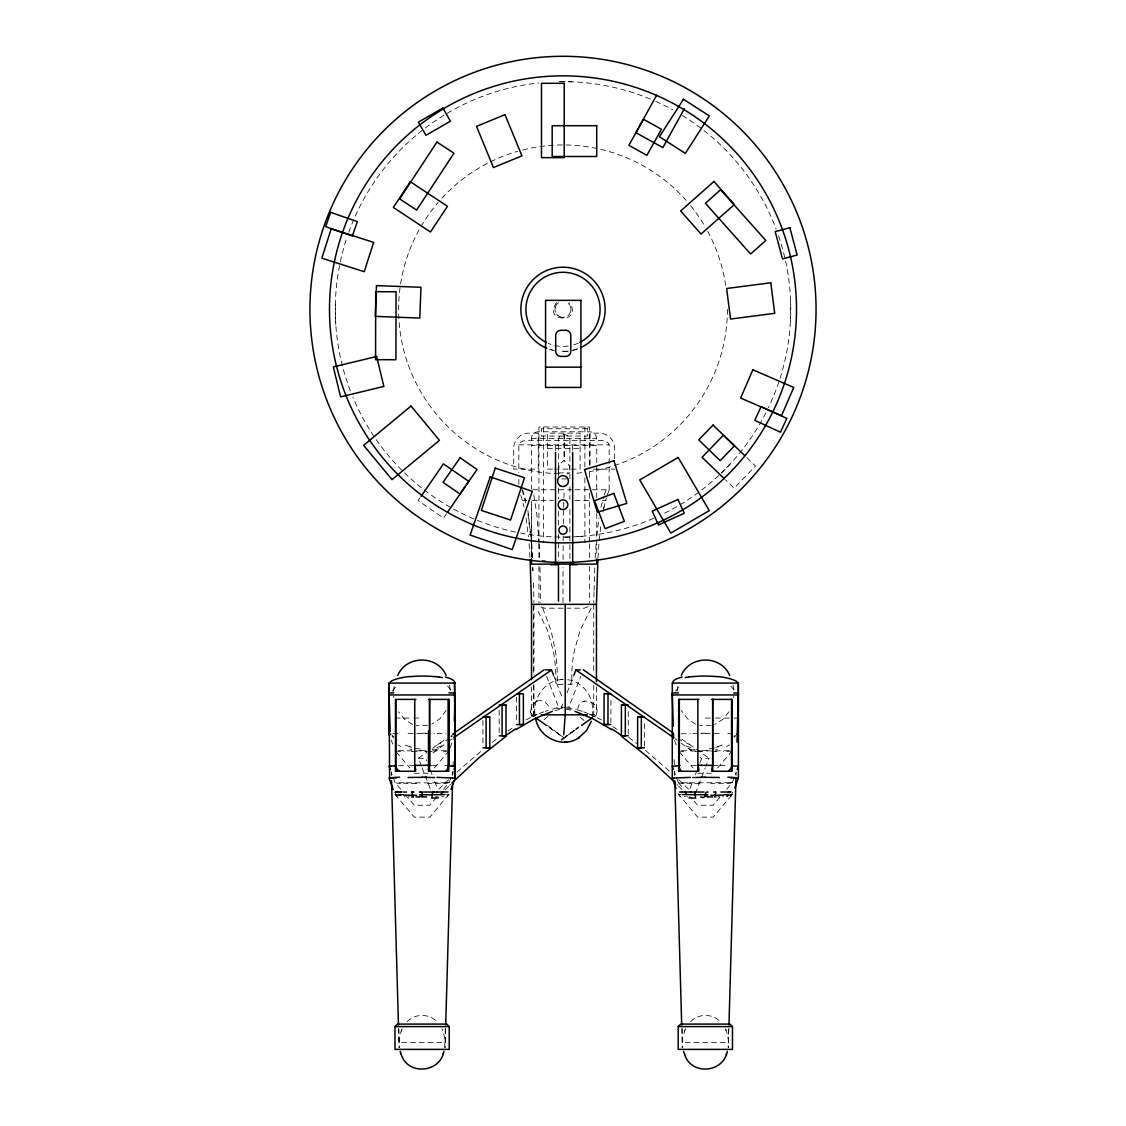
<?xml version="1.0" encoding="UTF-8"?>
<svg xmlns="http://www.w3.org/2000/svg" width="1126" height="1126" viewBox="0 0 1126 1126"><rect width="100%" height="100%" fill="white"/><g stroke="black" fill="none" stroke-linecap="round" stroke-linejoin="round"><path stroke-width="0.75" stroke-dasharray="5 3.75" d="M531.472 504.786L531.472 557.131L531.472 501.295M563 602.649L563.042 567.518M609.152 489.754L609.166 444.84L607.674 442.335L603.395 440.576L527.967 440.252L522.971 440.998L520.325 442.335L518.847 444.84L518.847 472.484M610.883 722.878L610.925 697.233M628.238 734.082L628.28 710.154M644.48 746.144L644.522 720.513M558.482 471.006L558.806 467.586A13.132 13.132 0 0 1 560.143 463.771L563.155 461.097A3.167 3.167 0 0 1 564.042 460.97L564.323 460.97A3.167 3.167 0 0 1 565.196 461.097L567.983 463.448M563.07 559.608L563.155 543.759M563.183 540.649L563.211 535.962M563.352 523.886L563.619 508.783M335.309 304.301L335.773 324.893M594.035 591.854L593.782 602.649M563.647 507.094L563.802 500.788M594.064 590.432L594.753 567.518M445.615 1028.46L445.22 1042.521L398.97 1042.521L398.562 1028.46M452.793 775.49L452.891 771.972M453.088 764.948L453.187 761.443M728.874 1028.46L728.128 1047.659M736.038 775.49L736.137 771.972M563.901 497.889L564.21 489.754M790.424 321.656L790.607 301.064M595.204 558.017L596.104 543.759M393.565 691.336L394.339 685.058M677.12 691.336L677.894 685.058M597.976 558.032L598.891 543.759M531.444 440.252C530.698 436.184 533.668 431.694 538.017 431.793L589.982 431.793C594.331 431.694 597.315 436.184 596.555 440.252M599.229 540.339L600.988 523.886M733.603 697.67L733.772 696.093M596.766 535.962L598.976 518.087M444.742 1047.659L444.925 1038.651L442.785 1030.529M577.765 709.38C579.341 693.588 604.029 702.905 595.161 716.418M592.459 716.755L592.923 708.676L591.826 702.117M603.902 507.094L602.874 512.147L606.365 497.889M555.273 307.581L555.315 307.398A6.446 6.446 0 0 1 555.892 305.793L556.131 305.371A3.561 3.561 0 0 1 556.638 304.569M555.343 307.299L555.217 307.862A5.517 5.517 0 0 0 555.048 308.82L555.048 309.256A7.84 7.84 0 0 0 556.272 313.661L556.371 313.718M600.974 507.094L603.789 496.439M570.643 311.48L570.544 311.86A5.025 5.025 0 0 1 570.235 312.634L570.066 312.972A8.459 8.459 0 0 1 569.531 313.901L569.362 314.14A3.448 3.448 0 0 1 569.01 314.59L568.672 314.9A8.093 8.093 0 0 1 566.153 316.744L565.351 316.941A6.953 6.953 0 0 1 564.168 317.265M570.741 311.114L570.769 311.029A4.56 4.56 0 0 0 570.924 310.396L570.91 308.637A6.235 6.235 0 0 0 570.615 307.074L570.347 306.385A4.574 4.574 0 0 0 569.995 305.54M450.203 747.65L453.482 738.74M443.447 789.27L449.119 782.612L453.342 771.127M395.043 794.435L414.34 817.138L429.85 817.138L449.499 793.478M726.692 789.27L732.364 782.612L735.982 772.774M677.936 793.478L697.585 817.138L713.096 817.138L732.393 794.435M604.226 494.99L606.196 489.754M402.038 1028.812L399.294 1037.37L399.294 1047.659M685.424 1028.812L682.694 1037.37L682.694 1047.659M562.718 704.046L561.452 707.283L562.958 708.282M567.11 692.687L574.021 674.84M564.422 707.212L568.855 707.1L580.791 676.276M690.041 788.397L692.715 781.472M695.404 774.547L696.29 772.239M699.865 763.006L701.653 758.389L709.028 758.206L705.918 766.229M695.347 793.52L705.298 767.848M607.266 494.99L609.307 489.754L574.105 489.754M401.025 1031.12L401.503 1029.952M684.411 1031.12L684.904 1029.952M536.539 701.245L531.852 705.355L530.473 712.139M561.719 679.513C544.787 680.611 532.697 697.993 534.977 714.827M446.121 710.436L439.717 718.951L431.849 724.187M730.338 796.631L732.815 792M556.652 302.57C541.859 323.148 584.056 323.289 569.39 302.613M447.36 796.561L448.711 794.266M730.619 796.561L731.956 794.266M728.93 711.773L722.737 719.43L714.771 724.454M591.122 608.209L580.157 630.194L574.387 650.546A128.8 119.764 90 0 0 571.952 684.411L567.194 684.411M547.883 716.418L543.351 720.387M420.111 497.734L418.168 500.563L443.531 518.03L446.445 513.794M392.284 691.139L396.619 686.044M434.383 767.932L447.979 751.943M436.649 797.264L429.85 805.245L414.34 805.245L407.542 797.264M675.53 691.139L679.865 686.044M717.628 767.932L731.238 751.943M719.894 797.264L713.096 805.245L697.585 805.245L690.787 797.264M730.07 464.151L721.344 473.075M445.22 789.847L448.978 785.962M449.724 785.202L450.47 784.442M438.915 789.073L448.683 779.755M407.105 1021.732C414.847 1013.358 429.203 1013.358 436.93 1021.732M690.505 1021.732C698.233 1013.358 712.589 1013.358 720.316 1021.732M456.973 772.056L481.914 750.437M587.983 606.689L584.366 608.181L567.265 608.181M563.155 738.811L573.796 730.464M492.062 742.414L498.79 737.375M432.919 752.984L446.332 743.076M549.249 727.34L563.971 737.938L574.556 730.225M450.161 740.289L452.047 738.923M565.365 736.967L574.71 730.225M562.747 738.895L574.879 730.225M593.754 716.741L596.456 714.813L596.456 686.761M421.518 766.229L418.408 758.206L426.979 752.182M432.694 748.157L445.544 739.12M552.528 709.296L558.58 707.1L565.97 707.283M558.665 302.711L558.355 302.922A6.334 6.334 0 0 0 557.694 303.429A6.573 6.573 0 0 0 556.906 304.316M507.854 731.013L514.582 726.622M525.983 719.88L531.373 717.135M532.711 716.446L537.862 714.165M573.148 350.256L578.694 348.455M537.046 701.062C542.662 698.95 548.953 703.736 549.333 709.535M584.324 701.062L583.718 701.287M539.143 713.588L543.759 711.871M536.44 701.287L537.158 701.019M545.294 711.308L548.207 710.436M554.682 710.661L561.649 709M434.397 749.072L432.342 749.536M717.656 749.072L715.601 749.536M427.641 725.608L416.226 725.608M711.196 725.608L699.781 725.608M582.142 536.314L573.922 536.849M567.152 351.284L558.721 351.27M562.31 679.485L563.028 679.428L561.058 679.569M569.883 478.902L569.883 442.11C571.346 432.102 557.004 432.102 558.482 442.11L558.482 477.396M424.572 750.521L420.026 750.535M707.55 750.535L702.863 750.521M681.244 733.8L690.463 733.49M398.52 765.764L407.218 765.483M727.832 796.645L727.03 796.673M441.913 796.715L443.616 796.673M727.973 796.645L726.706 796.687M569.812 537.018L561.564 537.116M563.76 317.25L562.367 317.293M567.096 708.521L576.301 709.577M732.252 782.612L729.929 782.669M731.295 794.52L732.252 794.506L730.436 794.548M449.119 782.612L446.684 782.669M449.119 794.506L446.684 794.562M722.442 796.8L723.286 796.772M446.135 750.69L431.962 750.873M446.135 782.683L430.231 782.88M729.381 782.683L688.366 782.809M729.085 750.69L715.207 750.873M438.197 796.814L437.127 796.842M436.578 796.842L435.227 796.856M719.669 796.842L718.951 796.856M559.326 81.635L571.67 81.776M717.712 796.87L718.712 796.856M531.444 438.38L596.555 438.38M518.847 444.84L609.166 444.84M547.363 448.345L580.073 448.345M552.528 469.134L547.363 469.134L547.363 433.158L580.073 433.158L580.073 469.134L571.459 469.134M554.245 469.134L569.784 469.134L569.883 471.006M593.599 469.134L614.655 469.134M558.482 472.878L569.883 472.878M561.733 478.902L568.25 478.902M532.626 489.754L573.303 489.754M522.365 500.606L526.715 500.606M532.246 500.606L553.429 500.606M574.893 500.606L589.757 500.606M602.297 500.606L606.041 500.606M563.197 608.181L544.041 608.181L540.424 606.689M563 684.411L555.625 684.411A128.8 118.934 -90 0 0 553.204 650.546L547.461 630.194L536.567 608.209M531.627 714.813L537.693 714.813M589.827 714.813L596.428 714.813M395.085 718.05L411.961 718.05M413.65 718.05L422.095 718.05M705.34 718.05L713.785 718.05M715.46 718.05L732.336 718.05M734.025 718.05L737.403 718.05M416.381 750.873L426.501 750.873M711.055 750.873L699.64 750.873M414.34 773.252L429.85 773.252M697.585 773.252L713.096 773.252M429.034 782.88L405.107 782.809M695.474 750.873L681.3 750.69M412.229 750.873L398.351 750.69M409.47 796.87L408.048 796.856M687.31 782.795L678.316 782.612L674.094 771.127M404.065 782.795L395.662 782.626M689.239 796.814L690.027 796.828M406.022 796.814L406.81 796.828M681.3 794.576L678.316 794.506M687.606 796.786L686.691 796.758M395.184 794.506L396.141 794.52M404.15 796.772L405.05 796.8M556.694 708.423L563.056 708.578M436.972 733.49L446.192 733.8M418.408 758.206L425.769 758.389L426.67 760.697M720.218 765.483L728.902 765.764M684.312 796.687L685.523 796.715M396.76 794.548L395.803 794.52M567.645 679.682C579.468 681.272 589.123 691.054 591.924 702.455M565.787 709L572.754 710.661M695.08 749.536L693.025 749.072M411.835 749.536L409.78 749.072M550.248 349.51L554.456 350.622M577.751 710.013L582.142 711.308M583.676 711.871L588.293 713.588M584 720.513L579.285 716.544M412.665 724.454L404.684 719.43L398.505 711.773M589.574 714.165L601.453 719.88M695.572 724.187L687.719 718.951L681.314 710.436M397.098 796.631L394.621 792M612.854 726.622L619.582 731.013M681.877 739.12L694.742 748.157M696.164 749.17L709.028 758.206M568.855 707.1L570.741 708.423M549.122 727.34L563.943 737.938M534.245 716.741L531.542 714.813L531.542 686.761M628.646 737.375L636.739 743.456M675.389 738.923L677.275 740.289M681.089 743.076L694.517 752.984M547.306 725.243L563.873 737.769M699.936 757.066L701.653 758.389M645.522 750.437L670.463 772.056M558.06 315.576L558.341 315.801A4.771 4.771 0 0 0 559.045 316.251L559.552 316.519A6.474 6.474 0 0 0 560.973 317.025L561.621 317.18A4.532 4.532 0 0 0 562.367 317.307M678.753 779.755L688.507 789.073M746.876 457.691L755.504 466.009L734.152 488.191L725.524 479.887M568.194 303.33L569.137 304.301A5.236 5.236 0 0 1 569.517 304.822L569.826 305.301M676.951 784.442L677.711 785.202M678.457 785.962L682.215 789.847M730.816 686.044L735.151 691.139M679.457 751.943L693.053 767.932M678.316 782.612L683.989 789.27M447.557 686.044L451.906 691.139M396.197 751.943L409.808 767.932M400.729 789.27L395.071 782.612L391.44 772.774M556.582 314.027L556.638 314.112A5.982 5.982 0 0 0 557.159 314.759L557.44 315.027A12.541 12.541 0 0 0 558.017 315.547M532.007 716.544L530.445 712.026M678.725 794.266L680.076 796.561M395.479 794.266L396.816 796.561M725.397 1028.812L727.607 1034.864L728.55 1042.521L682.215 1042.521L681.821 1028.46M441.997 1028.812L442.842 1030.656M542.69 608.209L550.98 630.194L555.329 650.546A128.8 90.39 90 0 1 557.159 684.411M726.228 1030.656L725.918 1029.952M553.401 674.84L562.831 699.176M546.645 676.276L558.58 707.1M431.145 772.239L432.032 774.547M434.72 781.472L437.395 788.397M422.137 767.848L432.088 793.52M674.488 740.232L677.219 747.65M391.243 740.218L392.636 744.019M521.985 489.754L526.081 503.941M522.52 489.754L525.898 500.788M520.733 494.99L524.069 507.094M533.794 494.99L536.764 513.822L539.002 542.197M733.096 685.058L733.87 691.336M449.541 685.058L450.316 691.336M527.883 510.458L531.627 542.197M526.109 518.087L528.404 536.905M527.981 513.822L531.148 542.197M569.77 469.021L569.559 467.684A12.935 12.935 0 0 0 568.011 463.433M393.664 696.093L393.819 697.67M531.754 543.759L532.584 558.017M531.275 543.759L532.105 558.017M529.079 543.759L530.008 558.032M539.087 543.759L539.692 558.017M532.992 567.518L533.105 570.657M532.514 567.518L532.626 570.657M674.192 759.684L674.333 764.948M674.544 771.972L674.643 775.49M391.285 771.972L391.384 775.49M539.987 567.518L540.691 602.649M533.471 583.001L533.935 602.649M516.51 697.233L516.553 722.878M499.156 710.154L499.198 734.082M482.913 720.513L482.955 746.144M728.48 1029.136L728.48 1047.701M682.201 1028.826L682.201 1047.799M614.655 458.746L614.655 448.345A15.187 15.187 0 0 0 599.468 433.158L590.094 433.158L590.094 465.7M596.724 497.805L596.724 445.46L531.472 445.46L531.472 489.078M596.724 513.512L596.724 537.932M596.724 539.678L596.724 557.131M593.74 604.352L593.74 672.729M593.74 685.002L593.74 714.813M589.475 465.348L589.475 426.993L538.932 426.993L538.932 542.056M589.475 472.329L589.475 477.551M589.475 493.244L589.475 542.056M589.475 543.802L589.475 559.495M589.475 566.462L589.475 603.072M584.887 426.993L584.887 467.248M584.887 477.748L584.887 542.493M572.684 445.46L572.684 452.441M569.883 486.826L569.883 499.367M569.883 509.599L569.883 560.481M564.323 434.115L564.323 460.97M564.042 434.115L564.042 460.97M558.482 488.346L558.482 499.128M558.482 511.359L558.482 525.392M558.482 534.16L558.482 560.481M555.526 445.46L555.526 452.441M543.534 426.993L543.534 542.493M538.932 543.802L538.932 559.495M538.932 566.462L538.932 603.072M533.977 604.352L533.977 674.488M533.977 685.002L533.977 714.813M533.499 606.098L533.499 674.488M533.499 685.002L533.499 714.813M518.847 479.395L518.847 488.022M445.234 1028.826L445.234 1047.799M398.956 1029.136L398.956 1047.701M409.512 765.666A30.318 1.126 -0.2 0 1 414.34 765.581M430.962 765.539A30.092 1.056 0 0 1 436.114 765.624M444.587 765.314A34.301 1.196 0.2 0 1 451.765 765.736M400.546 783.372A27.362 0.971 -1.2 0 1 396.225 782.908M416.606 783.372A24.673 0.915 -0.6 0 1 403.84 783.232M447.965 782.908A27.362 0.971 1.2 0 1 443.644 783.372M440.336 783.232A24.673 0.915 0.6 0 1 427.584 783.372M400.546 751.38A27.362 0.971 -1.2 0 1 396.225 750.915M416.606 751.38A24.673 0.915 -0.6 0 1 410.596 751.366M404.192 751.253A24.673 0.915 -0.6 0 1 403.84 751.239M447.965 750.915A27.362 0.971 1.2 0 1 443.644 751.38M431.821 751.38A24.673 0.915 0.6 0 1 427.584 751.38M397.014 740.162A48.038 18.424 9.6 0 1 395.17 738.656M400.912 746.454A40.339 16.51 2.2 0 1 397.942 744.905M409.977 746.608A34.512 11.401 7 0 1 405.135 745.046M411.792 747.34A30.627 11.95 3.4 0 1 409.188 746.707M420.181 748.959A26.531 11.077 1.7 0 1 413.115 748.128M426.67 751.309A26.925 13.512 -0.1 0 1 424.784 751.45M438.507 748.72A30.627 14.539 0.2 0 1 435.157 749.719M441.519 745.862A34.512 12.541 -4.6 0 1 436.536 747.594M445.516 740.88A40.339 13.54 -7.3 0 0 445.966 740.627A48.052 17.523 -8.8 0 0 448.781 738.628M440.899 743.104A40.339 13.54 -7.3 0 1 437.521 744.427M425.346 733.547A30.318 1.126 0.2 0 1 434.678 733.673M422.151 733.223A28.995 1.168 0 0 1 426.36 733.237M408.076 733.617A30.092 1.056 0 0 1 422.166 733.49M392.735 733.716A34.301 1.196 -0.2 0 1 399.589 733.322M713.096 765.581A30.318 1.126 0.2 0 1 717.924 765.666M691.322 765.624A30.092 1.056 0 0 1 696.473 765.539M675.67 765.736A34.301 1.196 -0.2 0 1 682.849 765.314M731.21 782.908A27.362 0.971 1.2 0 1 726.889 783.372M723.596 783.232A24.673 0.915 0.6 0 1 710.83 783.372M683.792 783.372A27.362 0.971 -1.2 0 1 679.471 782.908M699.851 783.372A24.673 0.915 -0.6 0 1 687.085 783.232M731.21 750.915A27.362 0.971 1.2 0 1 726.889 751.38M723.596 751.239A24.673 0.915 0.6 0 1 723.244 751.253M716.84 751.366A24.673 0.915 0.6 0 1 710.83 751.38M683.792 751.38A27.362 0.971 -1.2 0 1 679.471 750.915M699.851 751.38A24.673 0.915 -0.6 0 1 693.264 751.366M729.493 744.905A40.339 16.51 -2.2 0 1 726.523 746.454M722.301 745.046A34.512 11.401 -7 0 1 717.445 746.608M718.247 746.707A30.627 11.95 -3.4 0 1 715.643 747.34M714.32 748.128A26.531 11.077 -1.7 0 1 707.241 748.959M702.652 751.45A26.925 13.512 0.1 0 1 694.39 750.282M692.279 749.719A30.627 14.539 -0.2 0 1 688.929 748.72M690.9 747.594A34.512 12.541 4.6 0 1 685.917 745.862M689.914 744.427A40.339 13.54 7.3 0 1 686.522 743.104M681.92 740.88A40.339 13.54 7.3 0 1 681.469 740.627A48.052 17.523 8.8 0 1 680.217 739.81M692.757 733.673A30.318 1.126 -0.2 0 1 702.075 733.547M701.062 733.237A28.995 1.168 0 0 1 705.284 733.223M705.27 733.49A30.092 1.056 0 0 1 719.359 733.617M727.846 733.322A34.301 1.196 0.2 0 1 734.687 733.716M576.892 349.13A42.126 42.126 0 0 1 560.847 351.439M552.345 350.116A42.126 42.126 0 0 1 549.558 349.285M578.328 343.12A37.074 37.074 0 0 1 573.415 344.936M568.292 346.048A37.074 37.074 0 0 1 548.207 343.36M727.41 309.354A164.41 164.41 0 0 1 589.208 471.667M581.762 472.695A164.41 164.41 0 0 1 574.274 473.384M568.644 473.666A164.41 164.41 0 0 1 566.758 473.722M559.242 473.722A164.41 164.41 0 0 1 438.113 202.441M441.856 198.218A164.41 164.41 0 0 1 517.566 151.348M522.703 149.969A164.41 164.41 0 0 1 686.973 201.371M690.604 205.692A164.41 164.41 0 0 1 704.975 226.453M707.691 231.28A164.41 164.41 0 0 1 725.679 285.624M778.53 235.813A227.719 227.719 0 0 1 768.34 407.879M765.891 412.806A227.719 227.719 0 0 1 662.665 514.132M653.685 518.27A227.719 227.719 0 0 1 520.634 533.119M515.553 532.091A227.719 227.719 0 0 1 352.917 397.225M350.383 390.891A227.719 227.719 0 0 1 346.977 237.361M348.736 232.308A227.719 227.719 0 0 1 538.805 82.944M560.129 81.677A227.719 227.719 0 0 1 651.081 99.369M655.754 101.396A227.719 227.719 0 0 1 672.827 109.884M682.426 115.471A227.719 227.719 0 0 1 776.152 229.169M587.35 428.725L541.395 428.725L541.395 436.043L587.35 436.043L587.35 428.725M538.256 433.158L528.868 433.158A15.187 15.187 0 0 0 513.695 448.345L513.695 469.134L538.256 469.134L538.256 433.158"/><path stroke-width="1.5" d="M389.174 683.074L389.174 734.208L390.919 734.124M445.713 771.268A31.472 25.743 -90 0 0 447.233 769.72L448.753 765.905L448.753 699.387L428.513 699.387M711.66 769.705L712.688 765.356L712.688 699.387L712.688 771.268M728.649 770.831A35.511 29.614 -90 0 0 731.196 768.073L731.942 765.891L731.942 699.387L711.59 699.387M734.785 787.933L738.403 778.094L738.403 683.074L672.278 683.074L672.278 778.094L676.05 788.355M610.869 724.581L604.029 724.567L604.085 693.799L610.925 693.813M607.956 724.581L608.012 693.813M628.238 735.799L621.383 735.785L621.439 705.017L624.353 705.017M625.31 735.799L625.366 705.031L628.294 705.031M644.48 747.861L637.597 747.847L637.654 717.079L640.821 717.079M641.299 747.861L641.356 717.093L644.522 717.093M596.456 681.497L596.456 604.352L597.878 559.608M445.713 1024.956L452.596 782.514M454.341 721.034L455.129 692.926L448.936 692.926M728.972 1024.956L735.94 779.009M736.995 742.118L738.389 692.926L733.716 692.926M563.746 734.842L565.224 714.813L565.224 604.352M738.22 734.377L737.854 735.686M433.693 792.028L432.863 792.028L432.004 796.898M443.883 1051.402C440.097 1073.022 407.598 1075.682 401.208 1054.372M727.283 1051.402C723.483 1073.022 690.984 1075.682 684.594 1054.372M591.319 721.287L586.519 730.577L578.736 737.797M454.228 736.714L455.003 734.208L453.595 734.138M454.017 769.283L455.157 766.215L448.753 765.905M451.005 789.368L455.157 778.094L454.58 682.384L455.157 778.094L452.525 777.967M737.192 769.494L738.403 766.215L737.685 766.173M574.021 674.84L575.907 669.97L580.354 669.857M442.785 1054.499L443.067 1053.795M726.171 1054.499L726.467 1053.795M672.419 683.074L672.855 682.384A39.269 8.332 -0.4 0 1 682.089 677.064M440.97 794.393L442.645 792.014M397.76 675.417C406.247 654.952 437.634 654.952 446.121 675.417M681.314 675.417C689.802 654.952 721.189 654.952 729.676 675.417M656.627 95.231L635.923 132.699L662.89 147.59L684.411 108.617M421.082 496.327L443.433 463.884L468.796 481.365L447.416 512.386M698.627 769.917L697.318 771.268M451.962 782.936L478.902 757.812L505.701 736.545M394.959 1026.602L397.492 1024.083L446.698 1024.083L449.232 1026.602L449.232 1049.39L394.959 1049.39L394.959 1026.602L449.232 1026.602M678.204 1026.602L680.737 1024.083L729.944 1024.083L732.477 1026.602L732.477 1049.39L678.204 1049.39L678.204 1026.602L732.477 1026.602M575.879 729.268L578.511 727.34M453.905 737.572L551.529 669.97L553.401 674.84M561.395 739.852L564.084 737.938M581.621 725.411L592.403 717.698M454.116 733.082L544.125 669.787M535.779 719.218C539.27 737.924 563.056 748.889 578.82 737.741M579.299 737.431L578.384 738.023M515.792 729.634L534.414 718.81L552.359 711.365M688.746 677.022L692.589 676.529M409.329 676.529L405.501 677.022A33.287 6.883 -0.7 0 0 402.095 677.641M564.689 742.245L566.645 742.104M411.44 792.028L413.481 796.898M455.157 683.074L389.033 683.074L389.61 778.066M673.418 769.283L672.278 766.215L678.668 765.905L680.203 769.72A31.472 25.743 90 0 0 681.723 771.268M672.278 778.094L674.164 777.996M685.41 792.014L686.466 794.393M673.827 734.138L672.419 734.208L673.545 737.629M391.032 766.102L395.493 765.891L396.239 768.073A35.511 29.614 90 0 0 398.787 770.831L399.28 771.268M390.68 766.13L389.061 766.201L390.243 769.494M390.075 778.038L390.455 778.024M390.68 778.01L396.999 777.714M674.404 777.996L690.463 777.376M444.84 794.59L430.231 794.759M728.086 794.59L724.356 794.66M690.562 792.028L694.967 792.028M402.137 792.014L399.153 792M716.037 796.884L714.433 796.898L715.953 792.028M443.18 792.014L448.007 791.986M441.519 792.014L442.785 792.014M729.381 791.986L731.07 791.986M701.414 765.328L712.688 765.356M724.665 792.014L729.043 792M415.958 796.898L419.843 796.884M700.654 796.898C707.607 799.756 703.131 791.184 708.043 792.028M516.496 693.813L523.351 693.799L523.407 724.567L516.553 724.581M499.142 705.031L505.996 705.017L506.053 735.785L499.198 735.799M482.913 717.093L489.782 717.079L489.824 747.847L482.955 747.861M434.284 792.028L436.592 792.028M433.158 792.028L434.031 792.028M437.662 792.028L440.618 792.014M720.907 792.028L723.694 792.014M545.575 367.175L580.932 367.175M542.296 561.086L545.111 561.086M550.614 564.717L557.623 564.717M570.038 564.717L577.047 564.717M530.107 559.608L531.542 604.352L596.456 604.352M393.72 692.926L389.047 692.926L390.145 731.576M678.499 692.926L672.292 692.926L673.249 726.298M389.033 694.953L455.157 694.953M672.278 694.953L738.403 694.953M415.846 699.387L395.493 699.387L395.493 771.268L415.846 771.268M698.922 699.387L678.668 699.387L678.682 771.268L698.922 771.268M503.069 705.017L505.996 705.017M541.212 714.813L587.265 714.813M486.601 717.079L489.782 717.079M520.494 724.567L523.407 724.567M604.029 724.567L606.942 724.567M503.125 735.785L506.053 735.785M621.383 735.785L624.297 735.785M486.657 747.847L489.824 747.847M637.597 747.847L640.778 747.847M711.59 771.268L731.942 771.268L731.942 699.387M419.379 792.028L420.814 792.028M420.997 792.028L422.095 792.028L422.081 796.884L426.768 796.898M423.376 792.028L431.877 792.028M695.558 792.028L704.046 792.028M715.306 792.028L713.56 792.028M413.031 792.028L413.861 792.028M419.646 794.759L429.639 794.759M707.79 794.759L682.595 794.59M682.3 792L684.524 792.014M686.804 792.014L689.774 792.028M403.601 792.014L406.528 792.028M412.158 792.028L412.918 792.028M712.617 796.912L707.578 796.884M621.439 705.017L625.366 705.031M637.654 717.079L641.356 717.093M412.946 796.898L411.398 796.884M426.008 765.328L414.748 765.356L415.775 769.705M681.737 792L679.428 791.986M684.777 792.014L685.889 792.014M396.296 791.986L398.224 792M401.32 792.014L400.518 792M695.502 796.898L694.686 792.028M396.056 791.986L395.198 791.972M403.08 794.66L399.35 794.59M545.603 669.829L551.529 669.97M436.972 777.376L452.244 777.953M730.436 777.714L738.403 778.094M731.942 765.891L737.826 766.173M736.967 734.138L738.262 734.208L738.262 683.074M453.271 734.124L452.525 734.082M453.159 766.102L452.385 766.074M718.106 676.529L721.935 677.022A33.287 6.883 0.7 0 1 725.341 677.641A39.269 7.403 1.8 0 1 737.572 682.384A43.562 8.121 2.4 0 1 738.093 683.06M434.847 676.529L438.69 677.022M575.076 711.365L593.008 718.81L611.629 729.634M575.907 669.97L671.701 736.263M583.31 669.787L673.306 733.082M535.596 717.698L546.377 725.411M621.721 736.545L646.662 756.193L673.742 781.205M430.118 771.268L428.513 769.607L429.569 765.356L429.569 699.387L429.569 771.268M744.399 455.312L723.427 435.129L702.075 457.325L724.285 478.691M674.601 782.077L675.473 782.936M684.65 1054.499L683.538 1051.402M401.264 1054.499L400.152 1051.402M389.033 778.094L393.255 789.579M389.568 735.686L389.202 734.377M698.922 769.607L697.867 765.356M673.489 735.081L673.587 738.6M674.784 780.768L681.709 1024.956M391.538 780.768L398.463 1024.956M519.424 693.813L519.48 724.581M502.055 705.031L502.112 735.799M486.08 717.093L486.136 747.861M731.548 699.387L731.548 771.268M697.867 699.387L697.867 771.268M679.344 699.387L679.344 771.268M596.724 558.876L596.724 564.112L531.472 564.112L531.472 558.876M572.684 452.441L572.684 564.112M569.883 563.605L569.883 601.228M558.482 563.605L558.482 601.228M555.526 452.441L555.526 564.112M531.542 604.352L531.542 679.738M448.753 699.387L448.753 771.268L428.513 771.268L428.513 730.943M448.092 699.387L448.092 771.268M414.748 699.387L414.748 771.268M395.888 699.387L395.888 771.268M505.335 735.855A398.731 320.966 74.4 0 1 515.483 729.015M437.001 791.789A17.073 2.759 6.9 0 1 436.649 791.789M398.984 792.465A25.194 0.704 -0.6 0 1 397.154 792.155M438.507 797.87A23.97 2.365 2.1 0 1 431.54 798.095M421.251 796.406A20.535 1.731 0 0 1 422.081 796.392M419.055 796.476A20.887 1.562 0.2 0 1 420.66 796.462M400.546 795.266A27.362 0.971 -1.2 0 1 396.225 794.801M416.606 795.266A24.673 0.915 -0.6 0 1 403.84 795.125M425.346 777.419A30.318 1.126 0.2 0 1 434.678 777.545M422.151 777.109A28.995 1.168 0 0 1 426.36 777.123M408.076 777.503A30.092 1.056 0 0 1 422.166 777.376M391.876 777.686A34.301 1.196 -0.2 0 1 399.589 777.193M389.329 683.06A43.562 8.121 -2.4 0 1 389.892 682.384A39.269 7.403 -1.8 0 1 402.109 677.641M445.347 677.064A39.269 8.332 0.4 0 1 454.735 682.384M451.808 735.771A48.052 17.523 -8.8 0 1 451.202 736.418M393.495 737.08A48.038 18.424 9.6 0 1 392.341 735.771M409.723 676.712A29.135 6.39 -0.2 0 1 434.608 676.642M438.788 676.993A33.287 6.953 0.6 0 1 442.293 677.599M426.247 765.258A29.473 1.351 -0.1 0 1 430.005 765.286M735.095 735.771A48.038 18.424 -9.6 0 1 734.236 736.756M692.828 676.642A29.135 6.39 0.2 0 1 717.712 676.712M685.129 677.599A33.287 6.953 -0.6 0 1 688.648 676.993M697.43 765.286A29.473 1.351 0.1 0 1 701.188 765.258M731.21 794.801A27.362 0.971 1.2 0 1 726.889 795.266M723.596 795.125A24.673 0.915 0.6 0 1 710.83 795.266M692.757 777.545A30.318 1.126 -0.2 0 1 702.075 777.419M701.062 777.123A28.995 1.168 0 0 1 705.284 777.109M705.27 777.376A30.092 1.056 0 0 1 719.359 777.503M727.846 777.193A34.301 1.196 0.2 0 1 735.56 777.686M690.787 791.789A17.073 2.759 -6.9 0 1 690.421 791.789M730.281 792.155A25.194 0.704 0.6 0 1 728.452 792.465M695.882 798.095A23.97 2.365 -2.1 0 1 688.929 797.87M705.355 796.392A20.535 1.731 0 0 1 706.185 796.406M706.776 796.462A20.887 1.562 -0.2 0 1 708.381 796.476M611.953 729.015A398.731 320.966 -74.4 0 1 622.101 735.855M546.842 348.272A42.126 42.126 0 0 1 529.304 284.062A42.126 42.126 0 0 1 595.851 282.978A42.126 42.126 0 0 1 580.411 347.723M546.49 342.557A37.074 37.074 0 0 1 534.02 286.243A37.074 37.074 0 0 1 591.699 285.891A37.074 37.074 0 0 1 579.89 342.36M375.704 291.704L375.577 359.687L395.916 359.729L396.042 291.747L375.704 291.704M376.478 285.596L375.296 316.364L419.801 318.067L420.969 287.285L376.478 285.596M331.199 228.817L321.825 258.15L364.233 271.704L373.621 242.371L331.199 228.817M495.257 468.12L481.337 510.43L510.599 520.043L524.505 477.748L495.257 468.12M490.218 476.847L470.133 535.061L512.231 549.587L532.317 491.372L490.218 476.847M330.636 212.335L325.667 226.664L352.368 235.939L357.35 221.611L330.636 212.335M752.858 369.792L740.641 398.069L781.514 415.733L793.731 387.457L752.858 369.792M761.134 406.57L754.786 420.322L780.445 432.187L786.807 418.422L761.134 406.57M643.439 119.257L628.871 145.338L646.887 155.332L661.455 129.251L643.439 119.257M683.454 99.271L659.4 136.739L685.312 153.375L709.366 115.908L683.454 99.271M436.944 142.073L399.617 198.88L416.606 210.055L453.933 153.249L436.944 142.073M410.343 181.736L393.34 207.423L430.47 231.998L447.472 206.325L410.343 181.736M460.112 457.761L443.053 482.294L459.999 494.004L477.058 469.472L460.112 457.761M713.039 425.051L698.739 439.872L720.161 460.675L734.476 445.854L713.039 425.051M720.598 189.745L705.411 203.271L750.634 254.012L765.821 240.485L720.598 189.745M713.983 181.469L680.639 210.984L701.048 234.039L734.391 204.538L713.983 181.469M411.032 406.05L363.628 445.333L392.031 479.62L439.45 440.336L411.032 406.05M678.19 457.438L639.751 479.915L670.829 533.077L709.267 510.599L678.19 457.438M442.87 108.04L418.379 122.185L425.966 135.303L450.442 121.172L442.87 108.04M677.993 499.451L652.236 511.12L658.485 524.927L684.242 513.259L677.993 499.451M505.011 114.655L476.523 126.365L493.455 167.549L521.943 155.838L505.011 114.655M613.783 493.371L594.542 500.718L605.112 528.671L624.353 521.31L613.783 493.371M614.008 460.731L584.507 469.57L597.301 512.217L626.802 503.378L614.008 460.731M789.847 227.705L775.195 231.632L782.528 258.938L797.166 255.011L789.847 227.705M376.619 356.478L333.338 366.949L340.587 396.887L383.867 386.415L376.619 356.478M770.775 282.781L726.608 288.495L730.549 319.038L774.716 313.324L770.775 282.781M564.225 83.296L541.479 83.296L541.479 157.654L564.225 157.654L564.225 83.296M596.724 125.704L552.19 125.704L552.19 156.5L596.724 156.5L596.724 125.704M580.932 300.361L545.575 300.361L545.575 387.428L580.932 387.428L580.932 300.361M565.759 330.312L560.748 330.312A5.067 5.067 0 0 0 555.695 335.379L555.695 351.326A5.067 5.067 0 0 0 560.748 356.379L565.759 356.379A5.067 5.067 0 0 0 570.812 351.326L570.812 335.379A5.067 5.067 0 0 0 565.759 330.312M436.466 528.516A253.054 253.054 0 0 0 816.054 309.354A253.054 253.054 0 0 0 436.466 90.207A253.054 253.054 0 0 0 436.466 528.516M438.155 506.686A233.504 233.504 0 0 0 796.321 318.813A233.504 233.504 0 0 0 454.524 102.579A233.504 233.504 0 0 0 438.155 506.686M560.03 485.658A5.461 5.461 0 0 0 568.461 481.351A5.461 5.461 0 0 0 560.509 476.199A5.461 5.461 0 0 0 560.03 485.658M560.762 533.583A4.124 4.124 0 0 0 567.124 530.346A4.124 4.124 0 0 0 561.128 526.447A4.124 4.124 0 0 0 560.762 533.583M560.354 508.755A4.856 4.856 0 0 0 567.856 504.941A4.856 4.856 0 0 0 560.79 500.366A4.856 4.856 0 0 0 560.354 508.755"/></g></svg>
